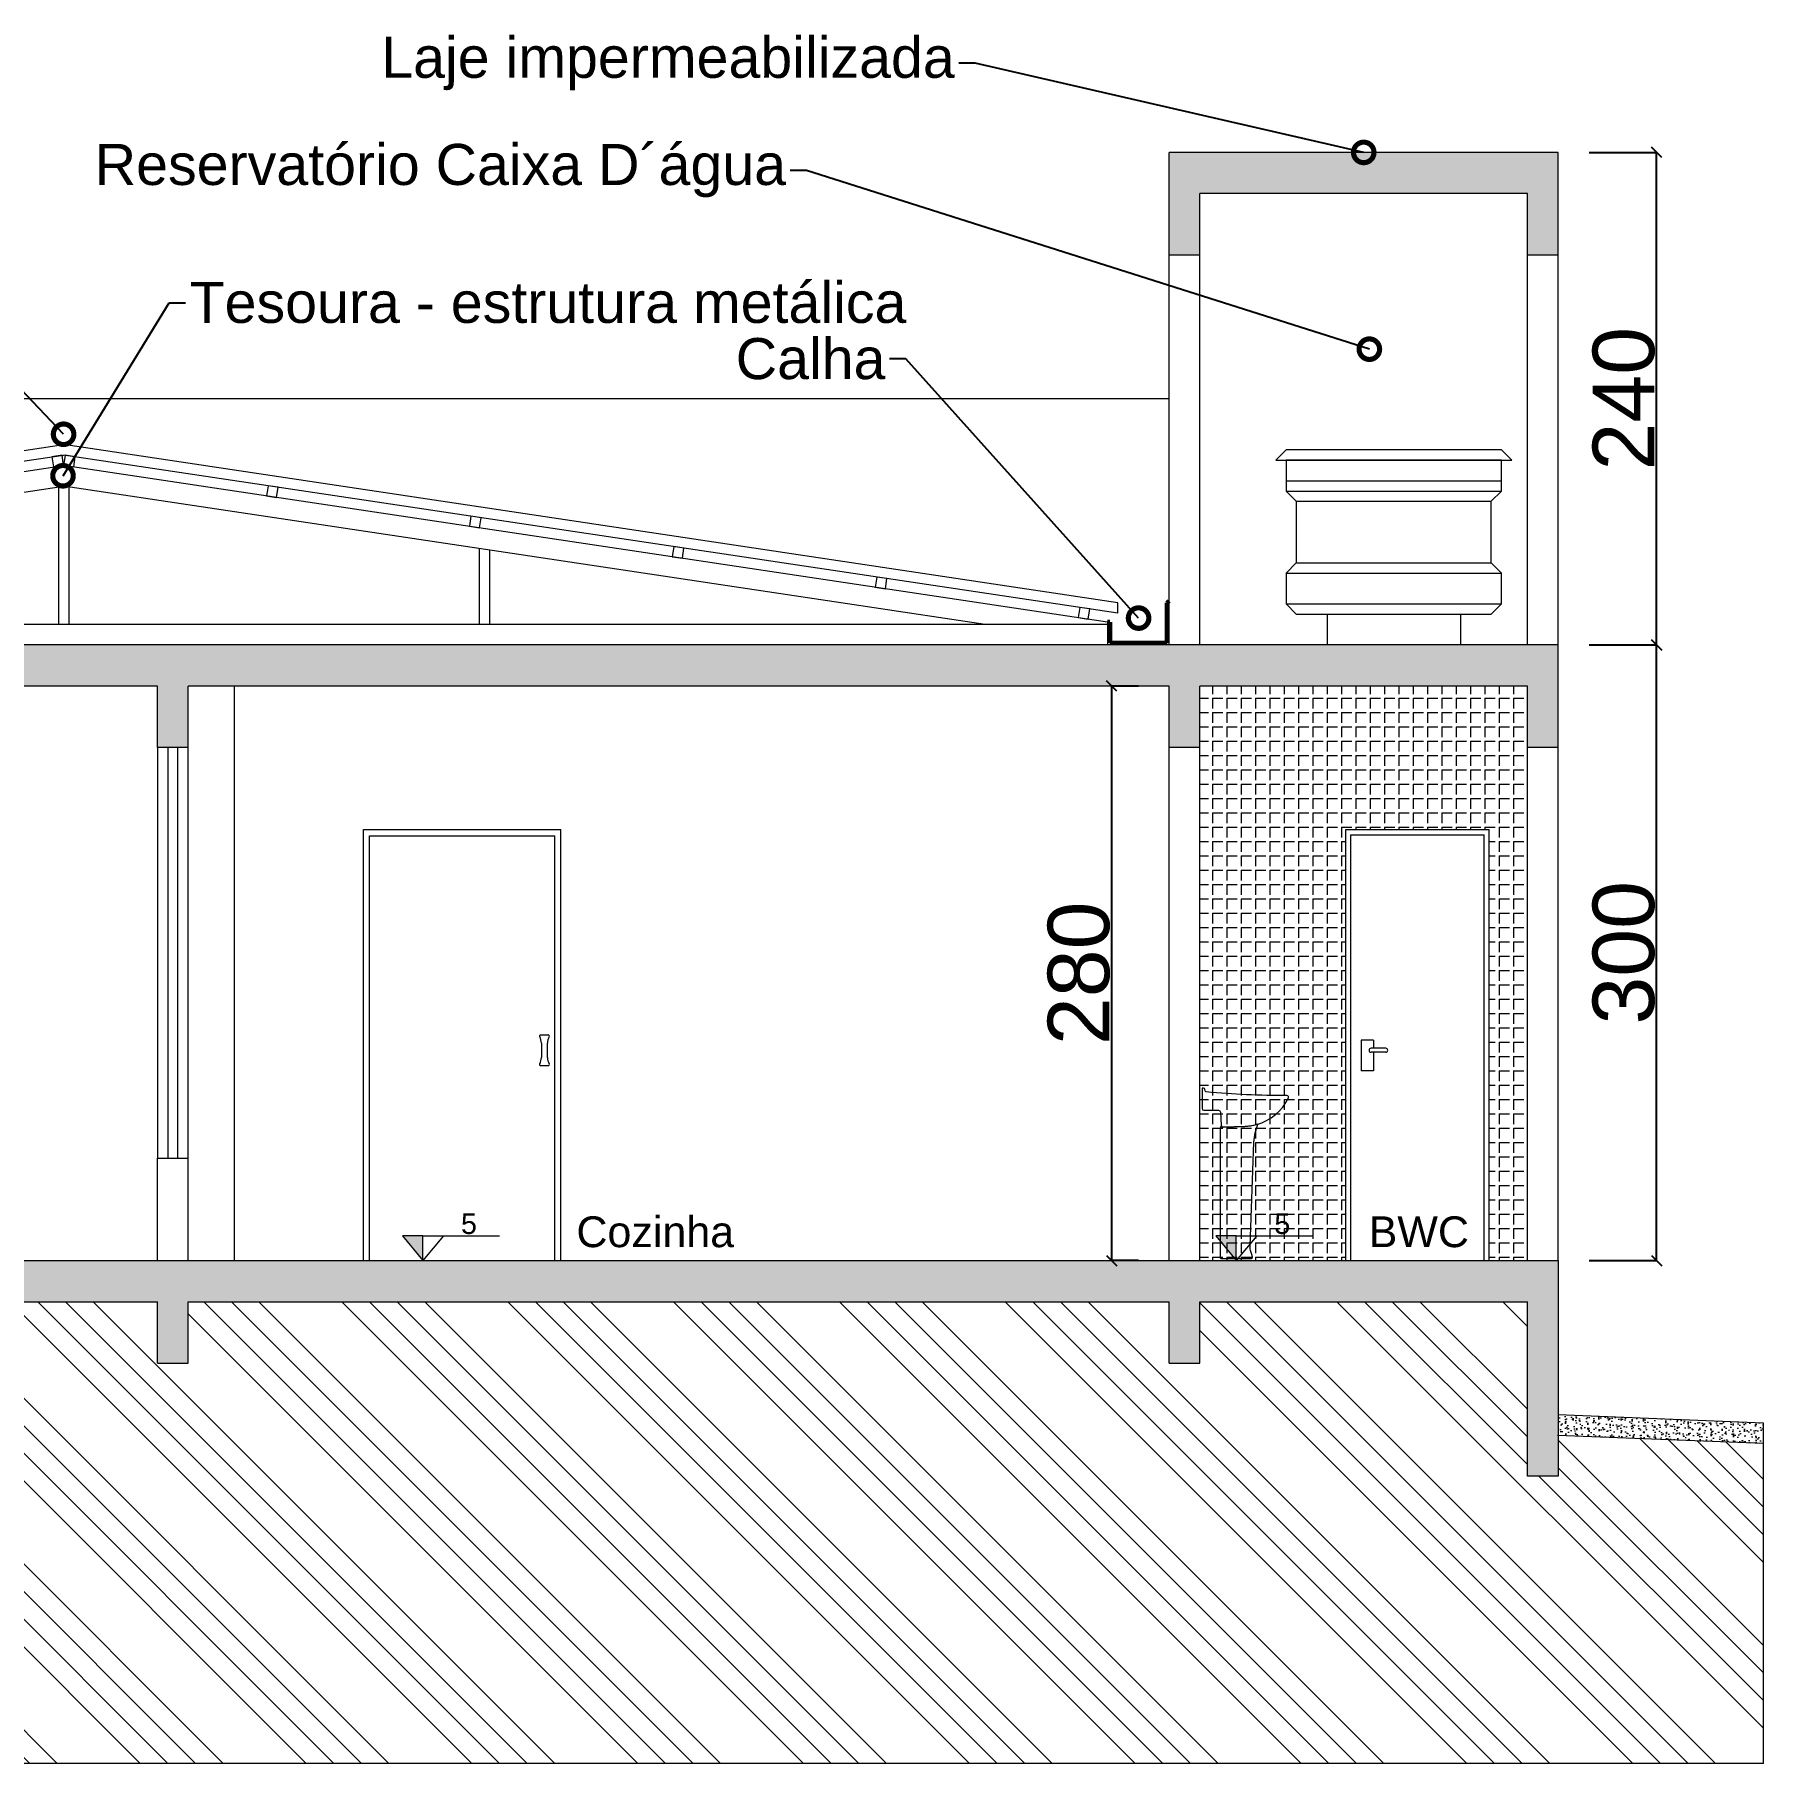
# Model space of a CAD drawing. Header units: millimetres. Extents: x -9997 to 44619, y -1295 to 91103.
# Drawn here: x -2836 to -1994, y 3134 to 3976 of the extents above; entities that cross this region are included whole.
import ezdxf
from ezdxf import colors
from ezdxf.entities.mleader import LeaderData, LeaderLine
from ezdxf.math import Vec2, Vec3

# ---------------------------------------------------------------- set-up
doc = ezdxf.new("R2010")
doc.units = ezdxf.units.MM
doc.header["$LTSCALE"] = 0.1
doc.layers.get('0').update_dxf_attribs({"lineweight": 5})
for name, color, linetype, lineweight in [('aberturas', 6, 'Continuous', 0), ('alvenaria', 5, 'Continuous', 9), ('alvenaria longe', 253, 'Continuous', 0), ('Calha', 7, 'Continuous', 60), ('cota de nivel', 1, 'Continuous', 5), ('Cotas', 250, 'Continuous', 30), ('hachuraAzulejo', 254, 'Continuous', 5), ('Hachuras', 250, 'Continuous', 0), ('Telha Fibrocimento', 252, 'Continuous', 0), ('telhado', 40, 'Continuous', 5)]:
    doc.layers.add(name, color=color, linetype=linetype, lineweight=lineweight)
doc.layers.add('ARQ-MOVEIS', color=252, linetype='Continuous')
doc.layers.add('ARQ-NOME-AMBIENTE', color=7, linetype='Continuous')
doc.layers.add('corte terreno', color=7, linetype='Continuous', lineweight=5, true_color=0x4f342a)
doc.styles.get("Standard").update_dxf_attribs({"font": 'arial.ttf'})
doc.styles.add('TITULO-NBC', font='arial.ttf')
doc.dimstyles.new('ISO-25', dxfattribs={"dimtxt": 30, "dimasz": 5, "dimexe": 0, "dimexo": 15, "dimtad": 1, "dimtxsty": 'Standard', "dimblk": 'OBLIQUE', "dimcen": 0, "dimclrd": 7, "dimclre": 7, "dimclrt": 7, "dimadec": 8, "dimazin": 0, "dimtfac": 1, "dimtmove": 0, "dimatfit": 3, "dimldrblk": 'OBLIQUE', "dimfxl": 5, "dimtfillclr": 250, "dimarcsym": 0})

# ---------------------------------------------------------------- blocks, each defined once
blk = doc.blocks.new('_DotSmall')
at = {"color": 0, "linetype": 'ByBlock', "const_width": 0.5}
blk.add_lwpolyline([(-0.0625, 0, 1), (0.0625, 0, 1)], format="xyb", close=True, dxfattribs=at)
blk = doc.blocks.new('_Oblique')
at = {"color": 0, "linetype": 'ByBlock', "lineweight": -2}
blk.add_line((-0.5, -0.5), (0.5, 0.5), dxfattribs=at)
blk = doc.blocks.new('*D176')
at = {"layer": 'alvenaria', "color": 7, "linetype": 'ByBlock', "lineweight": -2, "transparency": 16777216}
for p, q in [((-2298.21, 3658.79), (-2311.28, 3658.79)), ((-2298.21, 3378.79), (-2311.28, 3378.79))]:
    blk.add_line(p, q, dxfattribs=at)
at = {"layer": 'alvenaria', "color": 7, "lineweight": -2, "transparency": 16777216}
blk.add_line((-2311.28, 3658.79), (-2311.28, 3378.79), dxfattribs=at)
at = {"layer": 'Defpoints', "color": 0, "linetype": 'ByBlock', "transparency": 16777216}
for p in [(-2283.21, 3658.79), (-2311.28, 3378.79), (-2283.21, 3378.79)]:
    blk.add_point(p, dxfattribs=at)
at = {"layer": 'alvenaria', "color": 7, "linetype": 'ByBlock', "lineweight": -2, "transparency": 16777216, "xscale": 5, "yscale": 5, "zscale": 5}
for p, rotation in [((-2311.28, 3658.79), 90), ((-2311.28, 3378.79), 270)]:
    blk.add_blockref('_Oblique', p, dxfattribs=dict(at, rotation=rotation))
at = {"layer": 'alvenaria', "color": 7, "linetype": 'ByBlock', "transparency": 16777216, "insert": (-2327.22, 3518.79), "char_height": 30, "attachment_point": 5, "rotation": 90}
blk.add_mtext('280', dxfattribs=at)
blk = doc.blocks.new('*D177')
at = {"layer": 'alvenaria', "color": 7, "linetype": 'ByBlock', "lineweight": -2, "transparency": 16777216}
for p, q in [((-2078.61, 3678.79), (-2045.69, 3678.79)), ((-2078.61, 3378.79), (-2045.69, 3378.79))]:
    blk.add_line(p, q, dxfattribs=at)
at = {"layer": 'alvenaria', "color": 7, "lineweight": -2, "transparency": 16777216}
blk.add_line((-2045.69, 3378.79), (-2045.69, 3678.79), dxfattribs=at)
at = {"layer": 'Defpoints', "color": 0, "linetype": 'ByBlock', "transparency": 16777216}
for p in [(-2093.61, 3678.79), (-2045.69, 3678.79), (-2093.61, 3378.79)]:
    blk.add_point(p, dxfattribs=at)
at = {"layer": 'alvenaria', "color": 7, "linetype": 'ByBlock', "lineweight": -2, "transparency": 16777216, "xscale": 5, "yscale": 5, "zscale": 5}
for p, rotation in [((-2045.69, 3678.79), 90), ((-2045.69, 3378.79), 270)]:
    blk.add_blockref('_Oblique', p, dxfattribs=dict(at, rotation=rotation))
at = {"layer": 'alvenaria', "color": 7, "linetype": 'ByBlock', "transparency": 16777216, "insert": (-2061.64, 3528.79), "char_height": 30, "attachment_point": 5, "rotation": 90}
blk.add_mtext('300', dxfattribs=at)
blk = doc.blocks.new('*D178')
at = {"layer": 'alvenaria', "color": 7, "linetype": 'ByBlock', "lineweight": -2, "transparency": 16777216}
for p, q in [((-2078.61, 3918.79), (-2045.69, 3918.79)), ((-2078.61, 3678.79), (-2045.69, 3678.79))]:
    blk.add_line(p, q, dxfattribs=at)
at = {"layer": 'alvenaria', "color": 7, "lineweight": -2, "transparency": 16777216}
blk.add_line((-2045.69, 3678.79), (-2045.69, 3918.79), dxfattribs=at)
at = {"layer": 'Defpoints', "color": 0, "linetype": 'ByBlock', "transparency": 16777216}
for p in [(-2093.61, 3918.79), (-2045.69, 3918.79), (-2093.61, 3678.79)]:
    blk.add_point(p, dxfattribs=at)
at = {"layer": 'alvenaria', "color": 7, "linetype": 'ByBlock', "lineweight": -2, "transparency": 16777216, "xscale": 5, "yscale": 5, "zscale": 5}
for p, rotation in [((-2045.69, 3918.79), 90), ((-2045.69, 3678.79), 270)]:
    blk.add_blockref('_Oblique', p, dxfattribs=dict(at, rotation=rotation))
at = {"layer": 'alvenaria', "color": 7, "linetype": 'ByBlock', "transparency": 16777216, "insert": (-2061.63, 3798.79), "char_height": 30, "attachment_point": 5, "rotation": 90}
blk.add_mtext('240', dxfattribs=at)

msp = doc.modelspace()

# ---------------------------------------------------------------- hatches: boundary and pattern name
at = {"layer": 'corte terreno', "linetype": 'ByBlock'}
h = msp.add_hatch(dxfattribs=at)
h.set_pattern_fill('ANSI34', color=256, scale=3, angle=-90)
h.set_pattern_definition([(315, (-5174.917, -3730.23), (40.41115, 40.41115), []), (315, (-5174.917, -3743.7), (40.41115, 40.41115), []), (315, (-5174.917, -3757.17), (40.41115, 40.41115), []), (315, (-5174.917, -3770.64), (40.41115, 40.41115), [])])
h.paths.add_polyline_path([(-1993.614, 3133.792), (-1993.614, 3289.812), (-2093.614, 3293.784), (-2093.614, 3273.792), (-2108.614, 3273.792), (-2108.614, 3358.792), (-2268.214, 3358.792), (-2268.214, 3328.792), (-2283.214, 3328.792), (-2283.214, 3358.792), (-2761.314, 3358.792), (-2761.314, 3328.792), (-2776.314, 3328.792), (-2776.314, 3358.792), (-3160.914, 3358.792), (-3160.914, 3328.792), (-3175.914, 3328.792), (-3175.914, 3358.792), (-3360.914, 3358.792), (-3360.914, 3328.792), (-3375.914, 3328.792), (-3375.914, 3367.792), (-3475.914, 3367.792), (-3475.914, 3133.792)])
at = {"layer": 'cota de nivel', "linetype": 'ByBlock'}
h = msp.add_hatch(color=256, dxfattribs=at)
h.dxf.hatch_style = 1
h.paths.add_polyline_path([(-2646.91, 3390.816), (-2656.91, 3390.816), (-2646.91, 3378.792)])
h = msp.add_hatch(color=256, dxfattribs=at)
h.dxf.hatch_style = 1
h.paths.add_polyline_path([(-2250.503, 3390.816), (-2260.503, 3390.816), (-2250.503, 3378.792)])
at = {"layer": 'hachuraAzulejo', "linetype": 'ByBlock', "true_color": 0x939598}
h = msp.add_hatch(dxfattribs=at)
h.set_pattern_fill('AR-SAND', color=252, scale=0.08, angle=-45)
h.set_pattern_definition([(352.5, (-5174.917, -3730.23), (2.6780279, 2.8590508), [0, -3.08864, 0, -3.4544, 0, -3.302]), (322.5, (-5174.917, -3730.23), (6.5978628, 1.5120874), [0, -1.66624, 0, -2.78384, 0, -1.0668]), (282.5, (-5176.6843, -3728.4627), (4.4826585, -4.4663986), [0, -1.016, 0, -3.6576, 0, -4.7752]), (272.5, (-5176.684, -3728.4627), (5.5804063, -3.058249), [0, -0.508, 0, -2.39776, 0, -2.7432])])
h.paths.add_polyline_path([(-1993.614, 3289.812), (-1993.614, 3299.82), (-2093.614, 3303.792), (-2093.614, 3293.784)])
at = {"layer": 'Hachuras', "linetype": 'ByBlock', "true_color": 0x000000}
h = msp.add_hatch(dxfattribs=at)
h.set_pattern_fill('AR-CONC', color=18, scale=0.08, angle=-90)
h.set_pattern_definition([(320, (-5174.917, -3730.23), (-1.275127, -14.574774), [1.524, -16.764]), (265, (-5174.917, -3730.23), (15.284548, 2.819474), [1.2192, -13.411247]), (10.45144, (-5175.023, -3731.445), (14.00942, -11.7553), [1.2952, -14.24722]), (316.1842, (-5170.853, -3730.23), (-3.363386, -21.686323), [2.286, -25.146]), (6.63556, (-5171.133, -3732.037), (19.79409, -18.99233), [1.9428, -21.37085]), (261.18415, (-5170.853, -3730.23), (19.79409, -18.99233), [1.8288, -20.11678]), (291, (-5171.869, -3732.262), (-8.181216, -12.129151), [1.524, -16.764]), (236, (-5171.869, -3732.262), (14.735037, -4.944162), [1.2192, -13.4112]), (341.45144, (-5172.551, -3733.273), (6.553822, -17.073314), [1.2952, -14.247195]), (307.5, (-5174.917, -3730.23), (6.764403, -0.2470883), [0, -13.24864, 0, -13.6144, 0, -13.462]), (277.5, (-5174.917, -3730.23), (8.014446, -5.345573), [0, -7.76224, 0, -12.94384, 0, -5.1308]), (237.5, (-5174.917, -3725.6986), (-0.4582995, -10.8472476), [0, -5.08, 0, -15.8496, 0, -21.0312]), (227.5, (-5174.917, -3723.667), (2.034119, -11.850335), [0, -6.604, 0, -10.52576, 0, -14.9352])])
h.paths.add_polyline_path([(-3375.914, 3678.792), (-3455.914, 3678.792), (-3455.914, 3628.792), (-3440.914, 3628.792), (-3440.914, 3658.792), (-3375.914, 3658.792), (-3375.914, 3628.792), (-3360.914, 3628.792), (-3360.914, 3658.792), (-3175.914, 3658.792), (-3175.914, 3628.792), (-3160.914, 3628.792), (-3160.914, 3658.792), (-2776.314, 3658.792), (-2776.314, 3628.792), (-2761.314, 3628.792), (-2761.314, 3658.792), (-2283.214, 3658.792), (-2283.214, 3628.792), (-2268.214, 3628.792), (-2268.214, 3658.792), (-2108.614, 3658.792), (-2108.614, 3628.792), (-2093.614, 3628.792), (-2093.614, 3678.792)])
h.paths.add_polyline_path([(-3160.914, 3358.792), (-2776.314, 3358.792), (-2776.314, 3328.792), (-2761.314, 3328.792), (-2761.314, 3358.792), (-2283.214, 3358.792), (-2283.214, 3328.792), (-2268.214, 3328.792), (-2268.214, 3358.792), (-2108.614, 3358.792), (-2108.614, 3273.792), (-2093.614, 3273.792), (-2093.614, 3303.792), (-2093.614, 3378.792), (-3375.914, 3378.792), (-3375.914, 3358.792), (-3375.914, 3328.792), (-3360.914, 3328.792), (-3360.914, 3358.792), (-3175.914, 3358.792), (-3175.914, 3328.792), (-3160.914, 3328.792)])
h.paths.add_polyline_path([(-3360.914, 3798.792), (-3375.914, 3798.792), (-3375.914, 3768.792), (-3360.914, 3768.792)])
h.paths.add_polyline_path([(-2253.961, 3918.792), (-2257.855, 3898.792), (-2108.614, 3898.792), (-2108.614, 3868.792), (-2093.614, 3868.792), (-2093.614, 3918.792)])
h.paths.add_polyline_path([(-2283.214, 3918.792), (-2283.214, 3868.792), (-2268.214, 3868.792), (-2268.214, 3898.792), (-2257.855, 3898.792), (-2253.961, 3918.792)])
at = {"layer": 'Hachuras', "linetype": 'ByBlock', "true_color": 0xadddf7}
h = msp.add_hatch(dxfattribs=at)
h.set_pattern_fill('ANGLE', color=141, angle=-90)
h.set_pattern_definition([(270, (-5174.917, -3730.23), (6.985, -1e-15), [5.08, -1.905]), (360, (-5174.917, -3730.23), (2e-15, 6.985), [5.08, -1.905])])
h.paths.add_polyline_path([(-2197.214, 3378.792), (-2197.214, 3588.792), (-2127.214, 3588.792), (-2127.214, 3378.792), (-2108.614, 3378.792), (-2108.614, 3658.792), (-2268.214, 3658.792), (-2268.214, 3378.792)])
h.paths.add_polyline_path([(-2266.574, 3462.792, 2.203094), (-2267.214, 3462.645, 2.2370945), (-2265.129, 3460.985, 1.4570687)], flags=17)

# ---------------------------------------------------------------- linework, layer by layer
at = {"lineweight": 0}
for p, q in [((-2226.292, 3758.792), (-2121.292, 3758.792)), ((-2226.292, 3753.792), (-2121.292, 3753.792)), ((-2221.292, 3748.792), (-2126.292, 3748.792)), ((-2221.292, 3718.792), (-2126.292, 3718.792)), ((-2226.292, 3713.792), (-2121.292, 3713.792)), ((-2226.292, 3698.792), (-2121.292, 3698.792)), ((-2206.292, 3693.792), (-2206.292, 3678.792)), ((-2141.292, 3693.792), (-2141.292, 3678.792))]:
    msp.add_line(p, q, dxfattribs=at)
for points in [[(-2231.292, 3768.792), (-2116.292, 3768.792), (-2121.292, 3773.792), (-2226.292, 3773.792), (-2231.292, 3768.792)], [(-2221.292, 3693.792), (-2126.292, 3693.792), (-2121.292, 3698.792), (-2121.292, 3713.792), (-2126.292, 3718.792), (-2126.292, 3748.792), (-2121.292, 3753.792), (-2121.292, 3768.792), (-2226.292, 3768.792), (-2226.292, 3753.792), (-2221.292, 3748.792), (-2221.292, 3718.792), (-2226.292, 3713.792), (-2226.292, 3698.792), (-2221.292, 3693.792)]]:
    msp.add_lwpolyline(points, dxfattribs=at)
at = {"layer": 'aberturas', "linetype": 'ByBlock'}
for p, q in [((-2771.314, 3628.792), (-2771.314, 3428.792)), ((-2766.314, 3428.792), (-2766.314, 3628.792)), ((-2197.214, 3378.792), (-2197.214, 3588.792)), ((-2194.714, 3378.792), (-2194.714, 3586.292)), ((-2129.714, 3378.792), (-2129.714, 3586.292)), ((-2127.214, 3378.792), (-2127.214, 3588.792)), ((-2589.214, 3484.792), (-2589.214, 3477.792)), ((-2586.214, 3477.792), (-2586.214, 3484.792))]:
    msp.add_line(p, q, dxfattribs=at)
at = {"layer": 'aberturas'}
for p, q in [((-2675.914, 3588.792), (-2579.714, 3588.792)), ((-2675.914, 3378.792), (-2675.914, 3588.792)), ((-2672.914, 3585.792), (-2582.714, 3585.792)), ((-2672.914, 3378.792), (-2672.914, 3585.792)), ((-2582.714, 3378.792), (-2582.714, 3585.792)), ((-2579.714, 3378.792), (-2579.714, 3588.792)), ((-2197.214, 3588.792), (-2127.214, 3588.792)), ((-2194.714, 3586.292), (-2129.714, 3586.292))]:
    msp.add_line(p, q, dxfattribs=at)
at = {"layer": 'aberturas', "lineweight": 9}
for p, q in [((-2589.571, 3488.792), (-2585.858, 3488.792)), ((-2183.714, 3486.292), (-2189.714, 3486.292)), ((-2177.714, 3482.292), (-2184.838, 3482.292)), ((-2177.714, 3480.292), (-2184.838, 3480.292)), ((-2589.571, 3473.792), (-2585.858, 3473.792)), ((-2183.714, 3471.292), (-2189.714, 3471.292))]:
    msp.add_line(p, q, dxfattribs=at)
at = {"layer": 'aberturas', "lineweight": 0}
for p, q in [((-2189.714, 3486.292), (-2189.714, 3471.292)), ((-2183.714, 3486.292), (-2183.714, 3482.292)), ((-2183.714, 3480.292), (-2183.714, 3471.292))]:
    msp.add_line(p, q, dxfattribs=at)
at = {"layer": 'aberturas', "linetype": 'ByBlock'}
for centre, radius, start, end in [((-2589.571, 3488.223), 0.569, 90, 217.137141), ((-2585.858, 3488.223), 0.569, 322.862859, 90), ((-2594.821, 3484.971), 5.61, 358.17591, 31.231878), ((-2580.607, 3484.971), 5.61, 148.768122, 181.82409), ((-2589.571, 3474.361), 0.569, 142.862859, 270), ((-2594.821, 3477.613), 5.61, 328.768122, 1.82409), ((-2580.607, 3477.613), 5.61, 178.17591, 211.231878), ((-2585.858, 3474.361), 0.569, 270, 37.137141)]:
    msp.add_arc(centre, radius, start, end, dxfattribs=at)
at = {"layer": 'aberturas'}
for centre, start, end in [((-2184.838, 3481.292), 90, 270), ((-2177.714, 3481.292), 270, 90)]:
    msp.add_arc(centre, 1, start, end, dxfattribs=at)
at = {"layer": 'alvenaria'}
for p, q in [((-2093.614, 3918.792), (-2283.214, 3918.792)), ((-2283.214, 3678.792), (-2283.214, 3918.792)), ((-2093.614, 3678.792), (-2093.614, 3918.792)), ((-2108.614, 3898.792), (-2268.214, 3898.792)), ((-2268.214, 3678.792), (-2268.214, 3898.792)), ((-2108.614, 3678.792), (-2108.614, 3898.792)), ((-2268.214, 3868.792), (-2283.214, 3868.792)), ((-2093.614, 3868.792), (-2108.614, 3868.792)), ((-2093.614, 3678.792), (-3375.914, 3678.792)), ((-2093.614, 3378.792), (-2093.614, 3678.792)), ((-2776.314, 3658.792), (-3160.914, 3658.792)), ((-2776.314, 3628.792), (-2776.314, 3658.792)), ((-2761.314, 3628.792), (-2761.314, 3658.792)), ((-2283.214, 3658.792), (-2761.314, 3658.792)), ((-2283.214, 3378.792), (-2283.214, 3658.792)), ((-2268.214, 3378.792), (-2268.214, 3658.792)), ((-2108.614, 3658.792), (-2268.214, 3658.792)), ((-2108.614, 3378.792), (-2108.614, 3658.792)), ((-2761.314, 3628.792), (-2776.314, 3628.792)), ((-2268.214, 3628.792), (-2283.214, 3628.792)), ((-2093.614, 3628.792), (-2108.614, 3628.792)), ((-2776.314, 3378.792), (-2776.314, 3428.792)), ((-2776.314, 3428.792), (-2761.314, 3428.792)), ((-2761.314, 3378.792), (-2761.314, 3428.792)), ((-3375.914, 3378.792), (-2093.614, 3378.792)), ((-2093.614, 3378.792), (-2093.614, 3303.792)), ((-3160.914, 3358.792), (-2776.314, 3358.792)), ((-2776.314, 3328.792), (-2776.314, 3358.792)), ((-2761.314, 3358.792), (-2283.214, 3358.792)), ((-2761.314, 3328.792), (-2761.314, 3358.792)), ((-2283.214, 3328.792), (-2283.214, 3358.792)), ((-2268.214, 3358.792), (-2108.614, 3358.792)), ((-2268.214, 3328.792), (-2268.214, 3358.792)), ((-2108.614, 3273.792), (-2108.614, 3358.792)), ((-2776.314, 3328.792), (-2761.314, 3328.792)), ((-2283.214, 3328.792), (-2268.214, 3328.792)), ((-2093.614, 3303.792), (-2093.614, 3273.792)), ((-2093.614, 3273.792), (-2108.614, 3273.792))]:
    msp.add_line(p, q, dxfattribs=at)
at = {"layer": 'alvenaria longe'}
for p, q in [((-2283.214, 3798.792), (-3360.914, 3798.792)), ((-2738.714, 3378.792), (-2738.714, 3658.792))]:
    msp.add_line(p, q, dxfattribs=at)
at = {"layer": 'alvenaria longe', "linetype": 'ByBlock'}
for p, q in [((-2776.314, 3628.792), (-2776.314, 3428.792)), ((-2761.314, 3428.792), (-2761.314, 3628.792))]:
    msp.add_line(p, q, dxfattribs=at)
at = {"layer": 'ARQ-MOVEIS', "color": 18, "linetype": 'ByBlock', "lineweight": 5, "true_color": 0x000000}
for points in [[(-2267.214, 3462.645), (-2267.214, 3452.843, 0.4142037), (-2266.42, 3452.049), (-2259.24, 3452.073, -0.4027031), (-2258.232, 3451.136), (-2257.871, 3444.718, 0.4080553), (-2256.845, 3443.781), (-2246.427, 3444.143, 0.0582316), (-2240.592, 3445.079, 0.2129311), (-2225.096, 3458.075, 0.5541476), (-2225.81, 3459.218, -0.0247055), (-2265.129, 3460.985, -0.3312377), (-2265.657, 3461.461), (-2265.796, 3462.154, 0.3575452), (-2266.574, 3462.792), (-2267.065, 3462.792, 0.4104637), (-2267.214, 3462.645)], [(-2257.704, 3444.219, 0.3358145), (-2258.427, 3443.264), (-2258.427, 3380.288, 0.4142268), (-2257.93, 3379.792), (-2243.075, 3379.792, 0.412406), (-2242.582, 3380.288, 0.0771423), (-2242.972, 3381.706, -0.1054242), (-2243.836, 3385.756), (-2241.913, 3436.513, -0.0911032), (-2239.959, 3445.269, -0.0630324), (-2246.229, 3444.152), (-2256.845, 3443.781, -0.2589182), (-2257.704, 3444.219)]]:
    msp.add_lwpolyline(points, format="xyb", dxfattribs=at)
at = {"layer": 'Calha', "linetype": 'ByBlock'}
for p, q in [((-2284.214, 3699.316), (-2283.214, 3700.316)), ((-2284.214, 3679.792), (-2284.214, 3699.316)), ((-2312.214, 3689.954), (-2313.214, 3689.954)), ((-2312.214, 3689.954), (-2312.214, 3679.792)), ((-2312.214, 3679.792), (-2284.214, 3679.792))]:
    msp.add_line(p, q, dxfattribs=at)
at = {"layer": 'corte terreno'}
for q in [(-1993.614, 3289.812), (-3475.914, 3133.792)]:
    msp.add_line((-1993.614, 3133.792), q, dxfattribs=at)
at = {"layer": 'cota de nivel', "linetype": 'ByBlock'}
for p, q in [((-2646.91, 3390.816), (-2656.91, 3390.816)), ((-2656.91, 3390.816), (-2646.91, 3378.792)), ((-2646.91, 3378.792), (-2646.91, 3390.816)), ((-2646.91, 3390.816), (-2636.91, 3390.816)), ((-2636.91, 3390.816), (-2646.91, 3378.792)), ((-2636.91, 3390.816), (-2609.638, 3390.816)), ((-2250.503, 3390.816), (-2260.503, 3390.816)), ((-2260.503, 3390.816), (-2250.503, 3378.792)), ((-2250.503, 3378.792), (-2250.503, 3390.816)), ((-2250.503, 3390.816), (-2240.503, 3390.816)), ((-2240.503, 3390.816), (-2250.503, 3378.792)), ((-2240.503, 3390.816), (-2213.231, 3390.816))]:
    msp.add_line(p, q, dxfattribs=at)
at = {"layer": 'hachuraAzulejo'}
for p, q in [((-2093.614, 3303.792), (-1993.614, 3299.82)), ((-2094.011, 3293.8), (-1993.614, 3289.812))]:
    msp.add_line(p, q, dxfattribs=at)
at = {"layer": 'hachuraAzulejo', "linetype": 'ByBlock'}
msp.add_line((-1993.614, 3289.812), (-1993.614, 3299.82), dxfattribs=at)
at = {"layer": 'Telha Fibrocimento', "linetype": 'ByBlock'}
for p, q in [((-3335.914, 3699.316), (-2822.064, 3776.393)), ((-2308.214, 3699.316), (-2822.064, 3776.393)), ((-3335.914, 3694.26), (-2822.064, 3771.337)), ((-2308.214, 3694.26), (-2822.064, 3771.337)), ((-2308.214, 3694.26), (-2308.214, 3699.316))]:
    msp.add_line(p, q, dxfattribs=at)
at = {"layer": 'telhado', "linetype": 'ByBlock', "lineweight": 5}
for p, q in [((-3330.914, 3689.954), (-2822.064, 3766.281)), ((-2313.214, 3689.954), (-2822.064, 3766.281)), ((-3271.247, 3688.792), (-2822.064, 3756.169)), ((-2824.564, 3755.794), (-2824.564, 3688.792)), ((-2372.882, 3688.792), (-2822.064, 3756.169)), ((-2819.564, 3755.794), (-2819.564, 3688.792)), ((-2619.564, 3725.794), (-2619.564, 3688.792)), ((-2614.564, 3725.044), (-2614.564, 3688.792)), ((-2313.214, 3689.954), (-2313.214, 3678.792))]:
    msp.add_line(p, q, dxfattribs=at)
at = {"layer": 'telhado', "lineweight": 5}
msp.add_line((-2313.214, 3688.792), (-3330.914, 3688.792), dxfattribs=at)
at = {"layer": 'telhado', "linetype": 'ByBlock', "lineweight": 5}
for points in [[(-2822.064, 3766.281), (-2822.806, 3771.226), (-2827.751, 3770.484), (-2827.009, 3765.54), (-2822.064, 3766.281)], [(-2817.119, 3765.54), (-2816.378, 3770.484), (-2821.322, 3771.226), (-2822.064, 3766.281), (-2817.119, 3765.54)], [(-2718.226, 3750.706), (-2717.484, 3755.65), (-2722.429, 3756.392), (-2723.171, 3751.447), (-2718.226, 3750.706)], [(-2619.332, 3735.872), (-2618.591, 3740.816), (-2623.535, 3741.558), (-2624.277, 3736.613), (-2619.332, 3735.872)], [(-2520.439, 3721.037), (-2519.697, 3725.982), (-2524.642, 3726.724), (-2525.383, 3721.779), (-2520.439, 3721.037)], [(-2421.545, 3706.203), (-2420.803, 3711.148), (-2425.748, 3711.89), (-2426.49, 3706.945), (-2421.545, 3706.203)], [(-2322.651, 3691.369), (-2321.91, 3696.314), (-2326.854, 3697.056), (-2327.596, 3692.111), (-2322.651, 3691.369)]]:
    msp.add_lwpolyline(points, dxfattribs=at)

# ---------------------------------------------------------------- texts
at = {"layer": 'ARQ-NOME-AMBIENTE', "color": 5, "transparency": 33554687, "style": 'TITULO-NBC'}
for s, p in [('Cozinha', (-2572.123, 3385.351)), ('BWC', (-2186.014, 3385.351))]:
    msp.add_text(s, height=15, dxfattribs=at).set_placement(p)
at = {"layer": 'cota de nivel', "lineweight": 5, "transparency": 33554687, "char_height": 10, "attachment_point": 1}
for insert in [(-2628.379, 3401.765), (-2231.972, 3401.765)]:
    msp.add_mtext_dynamic_manual_height_columns('5', width=13.84742, gutter_width=50, heights=[0], dxfattribs=dict(at, insert=insert))

# ---------------------------------------------------------------- dimensions: what is measured, and where the dimension line sits
at = {"layer": 'alvenaria', "color": 30, "linetype": 'ByBlock', "true_color": 0xf26722}
for base, p1, p2, override, picture, middle in [((-2045.692, 3918.792), (-2093.614, 3678.792), (-2093.614, 3918.792), {"dimtxt": 30, "dimtmove": 1}, '*D178', (-2061.634, 3798.792)), ((-2045.692, 3678.792), (-2093.614, 3378.792), (-2093.614, 3678.792), {"dimtxt": 30}, '*D177', (-2061.645, 3528.792)), ((-2311.281, 3378.792), (-2283.214, 3658.792), (-2283.214, 3378.792), {"dimtxt": 30}, '*D176', (-2327.223, 3518.792))]:
    dim = msp.add_linear_dim(base=base, p1=p1, p2=p2, angle=90, dimstyle='ISO-25', override=override, dxfattribs=at)
    dim.commit()
    dim.dimension.update_dxf_attribs({"geometry": picture, "text_midpoint": middle})

# ---------------------------------------------------------------- leaders
at = {"layer": 'Cotas', "lineweight": 0}
ml = msp.add_multileader_mtext('Standard', dxfattribs=at)
ml.set_content('Laje impermeabilizada', color=256)
ml.set_leader_properties()
ml.set_arrow_properties(name='DOTSMALL')
ml.build(insert=Vec2(0, 0))
ml.multileader.update_dxf_attribs({"arrow_head_size": 20})
ctx = ml.context
ctx.base_point, ctx.char_height, ctx.arrow_head_size, ctx.plane_origin = Vec3(-2666.054, 3962.209), 20, 20, Vec3(-2259.69, 3945.495)
ctx.text_align_type = 2
notes = []
notes.append((ctx, [(1, (1, 1, 0), (-2377.737, 3962.209), (-1, 0), 8, [(0, [(-2188.414, 3918.792)], 0, [])])]))
ctx.mtext.insert, ctx.mtext.rotation, ctx.mtext.alignment, ctx.mtext.flow_direction = Vec3(-2387.737, 3975.148), 6.2831853, 3, 5
ml = msp.add_multileader_mtext('Standard', dxfattribs=at)
ml.set_content('Telha Fibrocimento', color=256)
ml.set_leader_properties()
ml.set_arrow_properties(name='DOTSMALL')
ml.build(insert=Vec2(0, 0))
ml.multileader.update_dxf_attribs({"arrow_head_size": 20})
ctx = ml.context
ctx.base_point, ctx.char_height, ctx.arrow_head_size, ctx.plane_origin = Vec3(-3199.666, 3916.539), 20, 20, Vec3(-3090.772, 3789.366)
ctx.text_align_type = 2
notes.append((ctx, [(1, (1, 1, 0), (-2950.217, 3916.539), (-1, 0), 8, [(0, [(-2822.064, 3781.453)], 0, [])])]))
ctx.mtext.insert, ctx.mtext.rotation, ctx.mtext.alignment, ctx.mtext.flow_direction = Vec3(-2960.217, 3926.703), 6.2831853, 3, 5
ml = msp.add_multileader_mtext('Standard', dxfattribs=at)
ml.set_content('Reservatório Caixa D´água', color=256)
ml.set_leader_properties()
ml.set_arrow_properties(name='DOTSMALL')
ml.build(insert=Vec2(0, 0))
ml.multileader.update_dxf_attribs({"arrow_head_size": 20})
ctx = ml.context
ctx.base_point, ctx.char_height, ctx.arrow_head_size, ctx.plane_origin = Vec3(-2805.539, 3909.99), 20, 20, Vec3(-2256.944, 3849.625)
ctx.text_align_type = 2
notes.append((ctx, [(1, (1, 1, 0), (-2459.938, 3909.99), (-1, 0), 8, [(0, [(-2185.668, 3822.922)], 0, [])])]))
ctx.mtext.insert, ctx.mtext.rotation, ctx.mtext.alignment, ctx.mtext.flow_direction = Vec3(-2469.938, 3922.93), 6.2831853, 3, 5
ml = msp.add_multileader_mtext('Standard', dxfattribs=at)
ml.set_content('Tesoura - estrutura metálica', color=256)
ml.set_leader_properties()
ml.set_arrow_properties(name='DOTSMALL')
ml.build(insert=Vec2(0, 0))
ml.multileader.update_dxf_attribs({"arrow_head_size": 20})
ctx = ml.context
ctx.base_point, ctx.char_height, ctx.arrow_head_size, ctx.plane_origin = Vec3(-2762.658, 3845.558), 20, 20, Vec3(-2893.626, 3787.941)
notes.append((ctx, [(0, (1, 1, 0), (-2770.658, 3845.558), (1, 0), 8, [(0, [(-2822.35, 3761.238)], 0, [])])]))
ctx.mtext.insert, ctx.mtext.rotation, ctx.mtext.flow_direction = Vec3(-2760.658, 3855.722), 6.2831853, 5
ml = msp.add_multileader_mtext('Standard', dxfattribs=at)
ml.set_content('Calha', color=256)
ml.set_leader_properties()
ml.set_arrow_properties(name='DOTSMALL')
ml.build(insert=Vec2(0, 0))
ml.multileader.update_dxf_attribs({"arrow_head_size": 20})
ctx = ml.context
ctx.base_point, ctx.char_height, ctx.arrow_head_size, ctx.plane_origin = Vec3(-2493.924, 3818.153), 20, 20, Vec3(-2372.445, 3761.41)
ctx.text_align_type = 2
notes.append((ctx, [(1, (1, 1, 0), (-2411.502, 3818.153), (-1, 0), 8, [(0, [(-2298.134, 3691.88)], 0, [])])]))
ctx.mtext.insert, ctx.mtext.rotation, ctx.mtext.alignment, ctx.mtext.flow_direction = Vec3(-2421.502, 3828.324), 6.2831853, 3, 5
for ctx, leaders in notes:
    for number, flags, end, landing, length, lines in leaders:
        leader = LeaderData()
        leader.index, (leader.has_last_leader_line, leader.has_dogleg_vector, leader.attachment_direction) = number, flags
        leader.last_leader_point, leader.dogleg_vector, leader.dogleg_length = Vec3(end), Vec3(landing), length
        for number, points, colour, breaks in lines:
            line = LeaderLine()
            line.index, line.vertices, line.color, line.breaks = number, Vec3.list(points), colors.encode_raw_color(colour), breaks
            leader.lines.append(line)
        ctx.leaders.append(leader)

doc.saveas('drawing.dxf')
